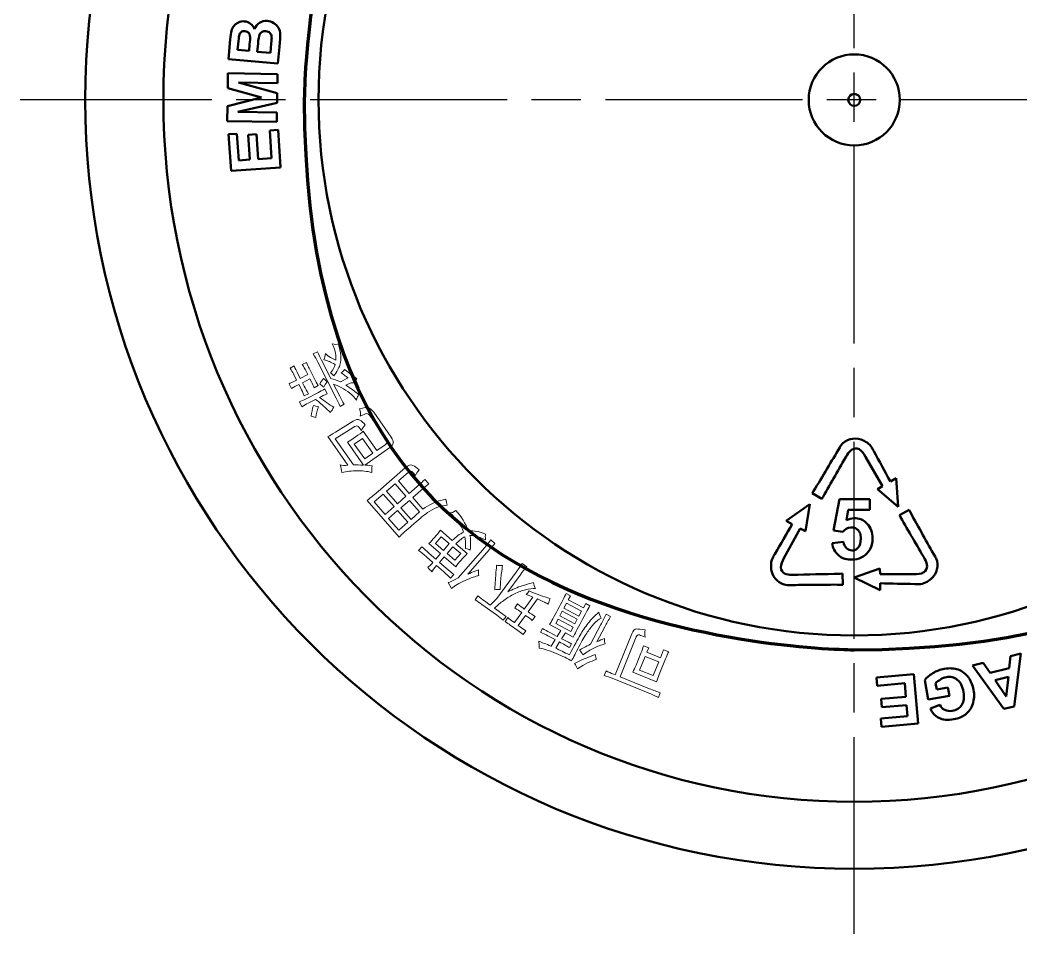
# Model space of a CAD drawing. Extents: x 0 to 616, y 0 to 436.
# Drawn here: x 448.8 to 540.3, y 216.6 to 300.2 of the extents above; entities that cross this region are included whole.
import ezdxf

# ---------------------------------------------------------------- set-up
doc = ezdxf.new("R2010")
doc.units = 0
doc.header["$LTSCALE"] = 1.5
doc.linetypes.add('AM_ISO08W050', pattern=[18, 12, -1.5, 3, -1.5])
doc.layers.add('AM_0', color=7, linetype='CONTINUOUS', lineweight=50)
doc.layers.add('AM_7', color=4, linetype='AM_ISO08W050', lineweight=25)

msp = doc.modelspace()

# ---------------------------------------------------------------- linework, layer by layer
at = {"layer": 'AM_0'}
msp.add_ellipse((525.057, 292.885), major_axis=(70.3, 0), ratio=0.999968, dxfattribs=at)
for major_axis, ratio, start_param, end_param in [((0, 64.175), 0.984172, -1.570796, 4.712389), ((-48.97, 0), 0.999968, 3.141593, 9.424778), ((-4.164, 0), 0.999968, 3.141593, 9.424778), ((-0.547, 0), 0.999968, 3.141593, 9.424778)]:
    msp.add_ellipse((525.057, 292.885), major_axis=major_axis, ratio=ratio, start_param=start_param, end_param=end_param, dxfattribs=at)
at = {"layer": 'AM_0', "color": 7, "lineweight": 70}
msp.add_open_spline([(525.057, 343.156), (552.817, 343.156), (575.33, 320.644), (575.33, 292.885), (575.33, 292.885), (575.33, 265.125), (552.817, 242.614), (525.057, 242.614), (525.057, 242.614), (497.297, 242.614), (474.784, 265.125), (474.784, 292.885), (474.784, 292.885), (474.784, 320.644), (497.297, 343.156), (525.057, 343.156)], degree=3, knots=[0, 0, 0, 0, 0.25, 0.25, 0.25, 0.375, 0.5, 0.5, 0.5, 0.625, 0.75, 0.75, 0.75, 0.875, 1, 1, 1, 1], dxfattribs=at)
at = {"layer": 'AM_0', "color": 7}
for points in [[(468.132, 299.205), (468.177, 299.378), (468.253, 299.529), (468.36, 299.66)], [(468.36, 299.66), (468.467, 299.79), (468.602, 299.894), (468.768, 299.973)], [(468.768, 299.973), (468.933, 300.052), (469.113, 300.083), (469.308, 300.066)], [(469.308, 300.066), (469.52, 300.047), (469.709, 299.973), (469.876, 299.844)], [(469.876, 299.844), (470.043, 299.714), (470.162, 299.548), (470.233, 299.345)], [(470.233, 299.345), (470.337, 299.613), (470.492, 299.814), (470.698, 299.944)], [(470.698, 299.944), (470.905, 300.075), (471.138, 300.129), (471.399, 300.106)], [(471.399, 300.106), (471.604, 300.088), (471.8, 300.024), (471.986, 299.911)], [(471.986, 299.911), (472.172, 299.798), (472.316, 299.654), (472.417, 299.479)], [(472.417, 299.479), (472.519, 299.303), (472.572, 299.093), (472.578, 298.848)], [(467.859, 296.602), (467.859, 296.602), (468.017, 298.408), (468.017, 298.408)], [(468.017, 298.408), (468.048, 298.766), (468.086, 299.032), (468.132, 299.205)], [(468.821, 298.751), (468.802, 298.662), (468.775, 298.402), (468.737, 297.973)], [(469.009, 299.081), (468.915, 299.011), (468.852, 298.901), (468.821, 298.751)], [(469.36, 299.166), (469.22, 299.179), (469.103, 299.151), (469.009, 299.081)], [(469.702, 299.002), (469.62, 299.099), (469.506, 299.154), (469.36, 299.166)], [(469.83, 298.619), (469.826, 298.777), (469.783, 298.904), (469.702, 299.002)], [(469.788, 297.955), (469.819, 298.311), (469.833, 298.532), (469.83, 298.619)], [(470.688, 298.832), (470.634, 298.711), (470.589, 298.443), (470.553, 298.028)], [(470.92, 299.099), (470.819, 299.041), (470.742, 298.952), (470.688, 298.832)], [(471.274, 299.167), (471.138, 299.179), (471.02, 299.156), (470.92, 299.099)], [(471.646, 299.006), (471.558, 299.099), (471.434, 299.153), (471.274, 299.167)], [(471.797, 298.658), (471.785, 298.796), (471.734, 298.912), (471.646, 299.006)], [(471.77, 298.03), (471.799, 298.359), (471.809, 298.568), (471.797, 298.658)], [(472.578, 298.848), (472.581, 298.695), (472.559, 298.327), (472.513, 297.744)], [(468.737, 297.973), (468.737, 297.973), (468.691, 297.449), (468.691, 297.449)], [(468.691, 297.449), (468.691, 297.449), (469.736, 297.358), (469.736, 297.358)], [(469.736, 297.358), (469.736, 297.358), (469.788, 297.955), (469.788, 297.955)], [(470.553, 298.028), (470.553, 298.028), (470.488, 297.292), (470.488, 297.292)], [(471.696, 297.186), (471.696, 297.186), (471.77, 298.03), (471.77, 298.03)], [(472.513, 297.744), (472.513, 297.744), (472.378, 296.206), (472.378, 296.206)], [(472.378, 296.206), (472.378, 296.206), (467.859, 296.602), (467.859, 296.602)], [(470.488, 297.292), (470.488, 297.292), (471.696, 297.186), (471.696, 297.186)], [(467.78, 293.956), (467.78, 293.956), (467.804, 295.33), (467.804, 295.33)], [(467.804, 295.33), (467.804, 295.33), (472.339, 295.25), (472.339, 295.25)], [(472.339, 295.25), (472.339, 295.25), (472.325, 294.4), (472.325, 294.4)], [(470.86, 293.089), (470.86, 293.089), (467.78, 293.956), (467.78, 293.956)], [(472.325, 294.4), (472.325, 294.4), (468.754, 294.463), (468.754, 294.463)], [(468.754, 294.463), (468.754, 294.463), (472.309, 293.499), (472.309, 293.499)], [(467.751, 292.32), (467.751, 292.32), (470.86, 293.089), (470.86, 293.089)], [(472.309, 293.499), (472.309, 293.499), (472.293, 292.618), (472.293, 292.618)], [(467.727, 290.949), (467.727, 290.949), (467.751, 292.32), (467.751, 292.32)], [(472.293, 292.618), (472.293, 292.618), (468.707, 291.782), (468.707, 291.782)], [(468.707, 291.782), (468.707, 291.782), (472.278, 291.72), (472.278, 291.72)], [(472.278, 291.72), (472.278, 291.72), (472.263, 290.87), (472.263, 290.87)], [(472.263, 290.87), (472.263, 290.87), (467.727, 290.949), (467.727, 290.949)], [(471.619, 290.087), (471.619, 290.087), (472.382, 290.14), (472.382, 290.14)], [(471.795, 287.559), (471.795, 287.559), (471.619, 290.087), (471.619, 290.087)], [(472.382, 290.14), (472.382, 290.14), (472.622, 286.699), (472.622, 286.699)], [(467.862, 289.737), (467.862, 289.737), (468.628, 289.791), (468.628, 289.791)], [(468.097, 286.383), (468.097, 286.383), (467.862, 289.737), (467.862, 289.737)], [(468.628, 289.791), (468.628, 289.791), (468.799, 287.35), (468.799, 287.35)], [(469.643, 289.691), (469.643, 289.691), (470.405, 289.745), (470.405, 289.745)], [(469.802, 287.42), (469.802, 287.42), (469.643, 289.691), (469.643, 289.691)], [(470.405, 289.745), (470.405, 289.745), (470.564, 287.473), (470.564, 287.473)], [(468.799, 287.35), (468.799, 287.35), (469.802, 287.42), (469.802, 287.42)], [(470.564, 287.473), (470.564, 287.473), (471.795, 287.559), (471.795, 287.559)], [(472.622, 286.699), (472.622, 286.699), (468.097, 286.383), (468.097, 286.383)], [(523.835, 261.289), (524.304, 261.862), (524.99, 262.05), (525.686, 261.828)], [(525.686, 261.828), (526.035, 261.715), (526.478, 261.428), (526.662, 261.107)], [(522.583, 259.18), (522.966, 259.819), (523.356, 260.46), (523.726, 261.105)], [(523.726, 261.105), (523.755, 261.156), (523.8, 261.245), (523.835, 261.289)], [(525.501, 260.941), (525.034, 261.193), (524.668, 260.811), (524.414, 260.446)], [(526.091, 260.254), (525.927, 260.537), (525.8, 260.781), (525.501, 260.941)], [(526.662, 261.107), (526.727, 260.996), (526.786, 260.881), (526.847, 260.767)], [(524.414, 260.446), (523.677, 259.163), (522.941, 257.88), (522.204, 256.597)], [(527.647, 257.57), (527.647, 257.57), (526.091, 260.254), (526.091, 260.254)], [(526.847, 260.767), (527.351, 259.84), (527.857, 258.913), (528.362, 257.987)], [(521.334, 257.109), (521.762, 257.782), (522.171, 258.495), (522.583, 259.18)], [(528.362, 257.987), (528.362, 257.987), (528.904, 258.289), (528.904, 258.289)], [(528.904, 258.289), (528.904, 258.289), (529.073, 255.673), (529.073, 255.673)], [(527.191, 257.286), (527.191, 257.286), (527.647, 257.57), (527.647, 257.57)], [(529.073, 255.673), (529.073, 255.673), (527.191, 257.286), (527.191, 257.286)], [(521.213, 256.921), (521.213, 256.921), (521.334, 257.109), (521.334, 257.109)], [(522.098, 256.412), (522.098, 256.412), (521.213, 256.921), (521.213, 256.921)], [(522.204, 256.597), (522.204, 256.597), (522.098, 256.412), (522.098, 256.412)], [(523.162, 253.512), (523.162, 253.512), (523.704, 256.381), (523.704, 256.381)], [(523.704, 256.381), (523.704, 256.381), (526.498, 256.381), (526.498, 256.381)], [(526.498, 256.381), (526.498, 256.381), (526.498, 255.393), (526.498, 255.393)], [(518.846, 254.405), (518.846, 254.405), (520.992, 255.911), (520.992, 255.911)], [(520.992, 255.911), (520.992, 255.911), (520.594, 253.465), (520.594, 253.465)], [(524.504, 255.393), (524.504, 255.393), (524.339, 254.456), (524.339, 254.456)], [(526.498, 255.393), (526.498, 255.393), (524.504, 255.393), (524.504, 255.393)], [(529.184, 254.902), (529.184, 254.902), (530.066, 255.415), (530.066, 255.415)], [(530.066, 255.415), (530.066, 255.415), (530.169, 255.217), (530.169, 255.217)], [(519.386, 254.1), (519.386, 254.1), (518.846, 254.405), (518.846, 254.405)], [(529.292, 254.718), (529.292, 254.718), (529.184, 254.902), (529.184, 254.902)], [(531.526, 250.883), (530.781, 252.161), (530.036, 253.44), (529.292, 254.718)], [(530.169, 255.217), (530.539, 254.51), (530.953, 253.8), (531.342, 253.102)], [(517.8, 251.359), (518.329, 252.273), (518.858, 253.186), (519.386, 254.1)], [(520.114, 253.706), (520.114, 253.706), (518.632, 250.981), (518.632, 250.981)], [(520.594, 253.465), (520.594, 253.465), (520.114, 253.706), (520.114, 253.706)], [(524.019, 253.388), (524.019, 253.388), (523.162, 253.512), (523.162, 253.512)], [(531.342, 253.102), (531.705, 252.451), (532.066, 251.794), (532.441, 251.15)], [(523.035, 252.363), (523.035, 252.363), (524.087, 252.47), (524.087, 252.47)], [(523.61, 251.26), (523.289, 251.533), (523.097, 251.9), (523.035, 252.363)], [(524.087, 252.47), (524.117, 252.233), (524.207, 252.044), (524.354, 251.906)], [(517.5, 249.815), (517.414, 250.171), (517.428, 250.699), (517.606, 251.024)], [(517.606, 251.024), (517.668, 251.138), (517.736, 251.248), (517.8, 251.359)], [(518.632, 250.981), (518.476, 250.694), (518.334, 250.458), (518.352, 250.12)], [(531.414, 249.694), (531.864, 249.973), (531.715, 250.481), (531.526, 250.883)], [(532.546, 250.964), (532.809, 250.273), (532.63, 249.584), (532.09, 249.092)], [(532.441, 251.15), (532.47, 251.1), (532.526, 251.016), (532.546, 250.964)], [(518.922, 248.516), (518.19, 248.618), (517.671, 249.106), (517.5, 249.815)], [(518.352, 250.12), (518.381, 249.59), (518.897, 249.476), (519.341, 249.449)], [(525.066, 249.224), (525.066, 249.224), (527.402, 250.052), (527.402, 250.052)], [(527.402, 250.052), (527.402, 250.052), (527.421, 249.515), (527.421, 249.515)], [(519.341, 249.449), (520.82, 249.488), (522.299, 249.527), (523.778, 249.565)], [(523.778, 249.565), (523.778, 249.565), (523.991, 249.571), (523.991, 249.571)], [(523.991, 249.571), (523.991, 249.571), (524.017, 248.551), (524.017, 248.551)], [(527.418, 248.067), (527.418, 248.067), (525.066, 249.224), (525.066, 249.224)], [(527.421, 249.515), (527.421, 249.515), (530.524, 249.525), (530.524, 249.525)], [(530.524, 249.525), (530.85, 249.526), (531.126, 249.515), (531.414, 249.694)], [(532.09, 249.092), (531.818, 248.845), (531.349, 248.605), (530.979, 248.605)], [(519.136, 248.519), (519.078, 248.517), (518.979, 248.508), (518.922, 248.516)], [(521.375, 248.544), (520.63, 248.539), (519.881, 248.538), (519.136, 248.519)], [(523.794, 248.556), (522.996, 248.572), (522.174, 248.55), (521.375, 248.544)], [(524.017, 248.551), (524.017, 248.551), (523.794, 248.556), (523.794, 248.556)], [(527.426, 248.687), (527.426, 248.687), (527.418, 248.067), (527.418, 248.067)], [(530.591, 248.614), (529.536, 248.639), (528.481, 248.663), (527.426, 248.687)], [(530.979, 248.605), (530.849, 248.605), (530.72, 248.611), (530.591, 248.614)], [(539.235, 240.934), (539.235, 240.934), (539.348, 242.025), (539.348, 242.025)], [(539.348, 242.025), (539.348, 242.025), (540.291, 242.26), (540.291, 242.26)], [(540.291, 242.26), (540.291, 242.26), (539.674, 237.431), (539.674, 237.431)], [(532.237, 240.47), (532.572, 240.671), (532.922, 240.805), (533.289, 240.87)], [(533.289, 240.87), (533.756, 240.952), (534.182, 240.926), (534.563, 240.792)], [(534.563, 240.792), (534.945, 240.656), (535.256, 240.423), (535.495, 240.088)], [(535.874, 241.159), (535.874, 241.159), (536.842, 241.4), (536.842, 241.4)], [(538.734, 237.197), (538.734, 237.197), (535.874, 241.159), (535.874, 241.159)], [(536.842, 241.4), (536.842, 241.4), (537.475, 240.496), (537.475, 240.496)], [(537.475, 240.496), (537.475, 240.496), (539.235, 240.934), (539.235, 240.934)], [(527.079, 240.082), (527.079, 240.082), (530.516, 240.382), (530.516, 240.382)], [(527.146, 239.32), (527.146, 239.32), (527.079, 240.082), (527.079, 240.082)], [(530.516, 240.382), (530.516, 240.382), (530.911, 235.863), (530.911, 235.863)], [(531.501, 239.841), (531.658, 240.058), (531.903, 240.267), (532.237, 240.47)], [(531.814, 238.061), (531.814, 238.061), (531.501, 239.841), (531.501, 239.841)], [(532.934, 239.898), (532.758, 239.79), (532.611, 239.671), (532.493, 239.542)], [(533.484, 240.109), (533.294, 240.076), (533.112, 240.005), (532.934, 239.898)], [(534.479, 239.875), (534.198, 240.099), (533.865, 240.176), (533.484, 240.109)], [(535.043, 238.744), (534.95, 239.274), (534.762, 239.651), (534.479, 239.875)], [(535.495, 240.088), (535.734, 239.754), (535.891, 239.373), (535.967, 238.945)], [(539.146, 240.125), (539.146, 240.125), (537.945, 239.826), (537.945, 239.826)], [(537.945, 239.826), (537.945, 239.826), (538.959, 238.343), (538.959, 238.343)], [(538.959, 238.343), (538.959, 238.343), (539.146, 240.125), (539.146, 240.125)], [(529.67, 239.541), (529.67, 239.541), (527.146, 239.32), (527.146, 239.32)], [(529.778, 238.311), (529.778, 238.311), (529.67, 239.541), (529.67, 239.541)], [(532.493, 239.542), (532.493, 239.542), (532.593, 238.975), (532.593, 238.975)], [(532.593, 238.975), (532.593, 238.975), (533.626, 239.157), (533.626, 239.157)], [(533.626, 239.157), (533.626, 239.157), (533.759, 238.404), (533.759, 238.404)], [(535.967, 238.945), (536.049, 238.48), (536.024, 238.049), (535.894, 237.652)], [(527.509, 238.112), (527.509, 238.112), (529.778, 238.311), (529.778, 238.311)], [(527.576, 237.351), (527.576, 237.351), (527.509, 238.112), (527.509, 238.112)], [(533.759, 238.404), (533.759, 238.404), (531.814, 238.061), (531.814, 238.061)], [(534.891, 237.57), (535.08, 237.862), (535.13, 238.252), (535.043, 238.744)], [(529.844, 237.55), (529.844, 237.55), (527.576, 237.351), (527.576, 237.351)], [(529.932, 236.548), (529.932, 236.548), (529.844, 237.55), (529.844, 237.55)], [(532.02, 237.237), (532.02, 237.237), (532.886, 237.563), (532.886, 237.563)], [(532.792, 236.378), (532.439, 236.556), (532.182, 236.842), (532.02, 237.237)], [(532.886, 237.563), (532.988, 237.355), (533.137, 237.202), (533.333, 237.105)], [(533.333, 237.105), (533.529, 237.009), (533.757, 236.984), (534.017, 237.03)], [(534.017, 237.03), (534.411, 237.099), (534.702, 237.279), (534.891, 237.57)], [(535.894, 237.652), (535.762, 237.257), (535.525, 236.929), (535.183, 236.67)], [(539.674, 237.431), (539.674, 237.431), (538.734, 237.197), (538.734, 237.197)], [(527.494, 236.335), (527.494, 236.335), (529.932, 236.548), (529.932, 236.548)], [(527.561, 235.57), (527.561, 235.57), (527.494, 236.335), (527.494, 236.335)], [(534.153, 236.259), (533.598, 236.161), (533.144, 236.201), (532.792, 236.378)], [(535.183, 236.67), (534.923, 236.471), (534.579, 236.334), (534.153, 236.259)], [(530.911, 235.863), (530.911, 235.863), (527.561, 235.57), (527.561, 235.57)]]:
    msp.add_open_spline(points, degree=3, dxfattribs=at)
at = {"layer": 'AM_0', "color": 7, "lineweight": 5}
for points in [[(477.65, 269.712), (477.619, 269.938), (477.514, 270.227), (477.334, 270.58)], [(477.334, 270.58), (477.592, 270.508), (477.788, 270.506), (477.921, 270.573)], [(477.921, 270.573), (478.012, 270.175), (478.075, 269.832), (478.111, 269.545)], [(475.602, 269.67), (475.602, 269.67), (475.978, 269.861), (475.978, 269.861)], [(476.018, 268.909), (475.906, 269.13), (475.767, 269.384), (475.602, 269.67)], [(475.978, 269.861), (476.098, 269.589), (476.222, 269.327), (476.349, 269.078)], [(476.349, 269.078), (476.349, 269.078), (477.203, 267.402), (477.203, 267.402)], [(476.581, 269.113), (476.631, 269.305), (476.681, 269.497), (476.732, 269.689)], [(477.075, 268.962), (476.93, 269.027), (476.766, 269.077), (476.581, 269.113)], [(476.732, 269.689), (476.836, 269.557), (476.983, 269.442), (477.172, 269.344)], [(477.172, 269.344), (477.36, 269.246), (477.522, 269.157), (477.656, 269.076)], [(477.656, 269.076), (477.683, 269.276), (477.682, 269.488), (477.65, 269.712)], [(478.111, 269.545), (478.146, 269.258), (478.119, 268.957), (478.03, 268.642)], [(473.486, 268.37), (473.486, 268.37), (473.862, 268.561), (473.862, 268.561)], [(473.79, 267.83), (473.715, 267.977), (473.614, 268.156), (473.486, 268.37)], [(473.862, 268.561), (473.959, 268.332), (474.045, 268.145), (474.12, 267.998)], [(474.603, 268.688), (474.603, 268.688), (474.977, 268.879), (474.977, 268.879)], [(474.883, 268.192), (474.831, 268.295), (474.737, 268.46), (474.603, 268.688)], [(475.097, 267.773), (475.097, 267.773), (474.883, 268.192), (474.883, 268.192)], [(474.977, 268.879), (475.082, 268.636), (475.162, 268.464), (475.214, 268.361)], [(475.214, 268.361), (475.214, 268.361), (475.742, 267.324), (475.742, 267.324)], [(477.693, 265.623), (477.693, 265.623), (476.018, 268.909), (476.018, 268.909)], [(477.603, 268.689), (477.396, 268.805), (477.219, 268.895), (477.075, 268.962)], [(477.188, 267.922), (477.4, 268.197), (477.538, 268.452), (477.603, 268.689)], [(478.03, 268.642), (477.94, 268.327), (477.76, 268), (477.489, 267.658)], [(478.151, 267.939), (478.276, 268.022), (478.382, 268.123), (478.47, 268.242)], [(478.47, 268.242), (478.744, 268.029), (478.952, 267.867), (479.093, 267.753)], [(473.387, 266.93), (473.498, 266.967), (473.729, 267.076), (474.082, 267.256)], [(474.082, 267.256), (474.082, 267.256), (473.79, 267.83), (473.79, 267.83)], [(474.12, 267.998), (474.12, 267.998), (474.413, 267.424), (474.413, 267.424)], [(474.413, 267.424), (474.413, 267.424), (475.097, 267.773), (475.097, 267.773)], [(475.299, 267.375), (475.299, 267.375), (474.615, 267.027), (474.615, 267.027)], [(475.434, 267.111), (475.434, 267.111), (475.299, 267.375), (475.299, 267.375)], [(475.742, 267.324), (475.825, 267.162), (475.929, 266.974), (476.056, 266.762)], [(476.199, 266.918), (476.301, 267.081), (476.411, 267.248), (476.528, 267.418)], [(476.528, 267.418), (476.653, 267.316), (476.773, 267.21), (476.885, 267.1)], [(477.489, 267.658), (477.385, 267.753), (477.284, 267.842), (477.188, 267.922)], [(477.203, 267.402), (477.491, 267.345), (477.783, 267.244), (478.08, 267.099)], [(478.08, 267.099), (478.08, 267.099), (478.786, 267.458), (478.786, 267.458)], [(478.786, 267.458), (478.6, 267.604), (478.388, 267.764), (478.151, 267.939)], [(479.093, 267.753), (479.235, 267.641), (479.397, 267.529), (479.583, 267.42)], [(479.583, 267.42), (479.495, 267.264), (479.423, 267.115), (479.365, 266.976)], [(473.612, 266.488), (473.612, 266.488), (473.387, 266.93), (473.387, 266.93)], [(474.285, 266.859), (474.034, 266.731), (473.81, 266.608), (473.612, 266.488)], [(474.453, 266.528), (474.453, 266.528), (474.285, 266.859), (474.285, 266.859)], [(474.779, 265.833), (474.659, 266.106), (474.55, 266.337), (474.453, 266.528)], [(474.615, 267.027), (474.615, 267.027), (474.783, 266.697), (474.783, 266.697)], [(474.783, 266.697), (474.881, 266.505), (475.004, 266.282), (475.155, 266.024)], [(475.682, 266.571), (475.606, 266.754), (475.524, 266.935), (475.434, 267.111)], [(476.056, 266.762), (476.056, 266.762), (475.682, 266.571), (475.682, 266.571)], [(476.028, 266.109), (476.219, 266.206), (476.429, 266.321), (476.657, 266.456)], [(476.566, 266.633), (476.455, 266.705), (476.333, 266.801), (476.199, 266.918)], [(476.885, 267.1), (476.752, 266.922), (476.647, 266.766), (476.566, 266.633)], [(476.657, 266.456), (476.657, 266.456), (476.881, 266.015), (476.881, 266.015)], [(478.161, 266.584), (477.894, 266.725), (477.661, 266.829), (477.461, 266.895)], [(477.461, 266.895), (477.461, 266.895), (478.023, 265.792), (478.023, 265.792)], [(478.94, 266.064), (478.688, 266.269), (478.428, 266.442), (478.161, 266.584)], [(478.967, 266.994), (478.967, 266.994), (478.591, 266.803), (478.591, 266.803)], [(478.591, 266.803), (479.007, 266.534), (479.393, 266.249), (479.75, 265.948)], [(479.365, 266.976), (479.247, 267.026), (479.113, 267.032), (478.967, 266.994)], [(474.341, 265.276), (474.51, 265.344), (474.712, 265.438), (474.947, 265.558)], [(475.155, 266.024), (475.155, 266.024), (474.779, 265.833), (474.779, 265.833)], [(474.947, 265.558), (474.947, 265.558), (476.028, 266.109), (476.028, 266.109)], [(475.811, 265.498), (475.811, 265.498), (475.15, 265.161), (475.15, 265.161)], [(476.452, 264.977), (476.203, 265.193), (475.99, 265.366), (475.811, 265.498)], [(476.881, 266.015), (476.624, 265.902), (476.392, 265.794), (476.186, 265.689)], [(476.186, 265.689), (476.372, 265.543), (476.584, 265.382), (476.821, 265.207)], [(478.052, 264.862), (477.933, 265.134), (477.813, 265.388), (477.693, 265.623)], [(478.023, 265.792), (478.143, 265.556), (478.278, 265.31), (478.428, 265.053)], [(479.565, 265.438), (479.401, 265.651), (479.193, 265.859), (478.94, 266.064)], [(479.75, 265.948), (479.67, 265.815), (479.608, 265.645), (479.565, 265.438)], [(474.566, 264.835), (474.566, 264.835), (474.341, 265.276), (474.341, 265.276)], [(475.15, 265.161), (474.944, 265.056), (474.749, 264.947), (474.566, 264.835)], [(475.425, 263.968), (475.452, 264.278), (475.515, 264.606), (475.617, 264.954)], [(475.617, 264.954), (475.772, 264.903), (475.923, 264.86), (476.071, 264.824)], [(476.071, 264.824), (475.955, 264.506), (475.873, 264.177), (475.824, 263.838)], [(477.171, 264.302), (476.94, 264.536), (476.701, 264.761), (476.452, 264.977)], [(476.821, 265.207), (477.059, 265.031), (477.278, 264.893), (477.478, 264.791)], [(477.478, 264.791), (477.368, 264.606), (477.266, 264.442), (477.171, 264.302)], [(478.428, 265.053), (478.428, 265.053), (478.052, 264.862), (478.052, 264.862)], [(479.816, 264.638), (480.239, 264.753), (480.526, 264.782), (480.676, 264.726)], [(479.893, 263.966), (479.943, 264.183), (479.918, 264.406), (479.816, 264.638)], [(480.676, 264.726), (480.827, 264.67), (480.977, 264.534), (481.129, 264.318)], [(475.824, 263.838), (475.698, 263.866), (475.565, 263.909), (475.425, 263.968)], [(479.244, 263.512), (479.497, 263.669), (479.701, 263.702), (479.857, 263.608)], [(479.857, 263.608), (480.012, 263.516), (480.18, 263.371), (480.358, 263.174)], [(480.485, 264.2), (480.376, 264.183), (480.179, 264.106), (479.893, 263.966)], [(480.849, 263.94), (480.716, 264.13), (480.595, 264.217), (480.485, 264.2)], [(482.254, 261.933), (482.254, 261.933), (480.849, 263.94), (480.849, 263.94)], [(481.129, 264.318), (481.129, 264.318), (482.719, 262.047), (482.719, 262.047)], [(479.25, 262.942), (479.25, 262.942), (477.592, 261.902), (477.592, 261.902)], [(477.647, 262.515), (477.647, 262.515), (479.244, 263.512), (479.244, 263.512)], [(479.645, 263.068), (479.581, 263.103), (479.449, 263.061), (479.25, 262.942)], [(480.019, 262.665), (479.835, 262.898), (479.711, 263.033), (479.645, 263.068)], [(480.358, 263.174), (480.211, 263.01), (480.097, 262.841), (480.019, 262.665)], [(476.935, 262.106), (477.116, 262.193), (477.353, 262.33), (477.647, 262.515)], [(478.766, 259.491), (478.766, 259.491), (476.935, 262.106), (476.935, 262.106)], [(477.592, 261.902), (477.592, 261.902), (479.267, 259.509), (479.267, 259.509)], [(478.726, 261.577), (478.911, 261.687), (479.158, 261.851), (479.47, 262.069)], [(480.105, 261.939), (480.105, 261.939), (479.354, 261.413), (479.354, 261.413)], [(479.47, 262.069), (479.781, 262.286), (480.013, 262.459), (480.165, 262.585)], [(481.056, 260.58), (481.056, 260.58), (480.105, 261.939), (480.105, 261.939)], [(480.165, 262.585), (480.165, 262.585), (481.401, 260.821), (481.401, 260.821)], [(482.172, 261.361), (482.388, 261.512), (482.415, 261.703), (482.254, 261.933)], [(482.719, 262.047), (482.993, 261.655), (482.954, 261.335), (482.603, 261.089)], [(480.188, 259.489), (480.188, 259.489), (478.726, 261.577), (478.726, 261.577)], [(479.354, 261.413), (479.354, 261.413), (480.305, 260.054), (480.305, 260.054)], [(482.603, 261.089), (482.603, 261.089), (480.312, 259.485), (480.312, 259.485)], [(481.401, 260.821), (481.401, 260.821), (482.172, 261.361), (482.172, 261.361)], [(480.305, 260.054), (480.305, 260.054), (481.056, 260.58), (481.056, 260.58)], [(478.22, 258.805), (478.19, 259.048), (478.137, 259.282), (478.058, 259.509)], [(478.058, 259.509), (478.215, 259.457), (478.452, 259.451), (478.766, 259.491)], [(479.592, 258.981), (479.123, 258.975), (478.665, 258.916), (478.22, 258.805)], [(479.267, 259.509), (479.564, 259.516), (479.872, 259.51), (480.188, 259.489)], [(480.958, 258.82), (480.516, 258.933), (480.061, 258.987), (479.592, 258.981)], [(480.312, 259.485), (480.454, 259.484), (480.676, 259.468), (480.979, 259.439)], [(480.979, 259.439), (480.956, 259.241), (480.949, 259.035), (480.958, 258.82)], [(481.527, 257.086), (481.527, 257.086), (484.03, 259.262), (484.03, 259.262)], [(484.03, 259.262), (484.281, 259.502), (484.505, 259.571), (484.702, 259.47)], [(484.702, 259.47), (484.9, 259.367), (485.092, 259.235), (485.28, 259.069)], [(485.28, 259.069), (485.126, 258.869), (485.019, 258.69), (484.961, 258.531)], [(484.317, 258.856), (484.317, 258.856), (483.383, 258.044), (483.383, 258.044)], [(483.383, 258.044), (483.383, 258.044), (484.374, 256.904), (484.374, 256.904)], [(484.559, 258.935), (484.496, 258.946), (484.415, 258.919), (484.317, 258.856)], [(484.961, 258.531), (484.757, 258.79), (484.623, 258.925), (484.559, 258.935)], [(485.102, 257.538), (485.389, 257.786), (485.626, 258.004), (485.815, 258.189)], [(485.815, 258.189), (485.815, 258.189), (486.172, 257.779), (486.172, 257.779)], [(483.084, 257.784), (483.084, 257.784), (482.299, 257.102), (482.299, 257.102)], [(484.075, 256.645), (484.075, 256.645), (483.084, 257.784), (483.084, 257.784)], [(484.374, 256.904), (484.374, 256.904), (485.102, 257.538), (485.102, 257.538)], [(485.446, 257.18), (485.446, 257.18), (484.699, 256.531), (484.699, 256.531)], [(486.172, 257.779), (485.962, 257.618), (485.72, 257.418), (485.446, 257.18)], [(480.538, 256.26), (480.923, 256.572), (481.252, 256.847), (481.527, 257.086)], [(483.446, 252.915), (483.446, 252.915), (480.538, 256.26), (480.538, 256.26)], [(482, 256.842), (482, 256.842), (481.178, 256.128), (481.178, 256.128)], [(482.991, 255.702), (482.991, 255.702), (482, 256.842), (482, 256.842)], [(482.299, 257.102), (482.299, 257.102), (483.29, 255.962), (483.29, 255.962)], [(483.29, 255.962), (483.29, 255.962), (484.075, 256.645), (484.075, 256.645)], [(484.4, 256.271), (484.4, 256.271), (483.615, 255.588), (483.615, 255.588)], [(485.326, 255.206), (485.326, 255.206), (484.4, 256.271), (484.4, 256.271)], [(484.699, 256.531), (484.699, 256.531), (485.625, 255.466), (485.625, 255.466)], [(486.439, 255.961), (486.688, 256.078), (486.907, 256.165), (487.098, 256.222)], [(487.098, 256.222), (487.29, 256.279), (487.498, 256.329), (487.723, 256.372)], [(487.723, 256.372), (487.744, 256.172), (487.784, 255.987), (487.843, 255.82)], [(481.178, 256.128), (481.178, 256.128), (482.169, 254.988), (482.169, 254.988)], [(482.169, 254.988), (482.169, 254.988), (482.991, 255.702), (482.991, 255.702)], [(483.316, 255.328), (483.316, 255.328), (482.494, 254.614), (482.494, 254.614)], [(484.242, 254.263), (484.242, 254.263), (483.316, 255.328), (483.316, 255.328)], [(483.615, 255.588), (483.615, 255.588), (484.54, 254.523), (484.54, 254.523)], [(485.625, 255.466), (485.92, 255.679), (486.192, 255.844), (486.439, 255.961)], [(486.908, 255.63), (486.613, 255.504), (486.33, 255.347), (486.059, 255.155)], [(487.843, 255.82), (487.515, 255.819), (487.203, 255.756), (486.908, 255.63)], [(488.085, 255.125), (488.249, 255.114), (488.432, 255.185), (488.631, 255.339)], [(488.631, 255.339), (489.138, 254.79), (489.526, 254.168), (489.797, 253.473)], [(482.494, 254.614), (482.494, 254.614), (483.42, 253.549), (483.42, 253.549)], [(484.54, 254.523), (484.54, 254.523), (485.326, 255.206), (485.326, 255.206)], [(489.348, 253.371), (489.066, 254.054), (488.645, 254.638), (488.085, 255.125)], [(483.42, 253.549), (483.42, 253.549), (484.242, 254.263), (484.242, 254.263)], [(486.713, 252.906), (486.898, 253.118), (487.07, 253.329), (487.23, 253.539)], [(487.23, 253.539), (487.23, 253.539), (488.314, 252.597), (488.314, 252.597)], [(489.797, 253.473), (490.31, 253.509), (490.826, 253.41), (491.344, 253.178)], [(486.174, 252.324), (486.35, 252.501), (486.53, 252.694), (486.713, 252.906)], [(487.307, 252.948), (487.307, 252.948), (486.771, 252.331), (486.771, 252.331)], [(488.036, 252.314), (488.036, 252.314), (487.307, 252.948), (487.307, 252.948)], [(488.314, 252.597), (488.653, 252.936), (488.998, 253.194), (489.348, 253.371)], [(489.466, 252.941), (489.239, 252.831), (488.968, 252.619), (488.65, 252.305)], [(489.507, 251.856), (489.54, 252.373), (489.527, 252.734), (489.466, 252.941)], [(491.346, 252.652), (490.92, 252.891), (490.448, 253.027), (489.931, 253.061)], [(489.931, 253.061), (489.996, 252.808), (490.003, 252.364), (489.953, 251.729)], [(491.093, 251.756), (491.331, 252.031), (491.579, 252.329), (491.837, 252.65)], [(491.344, 253.178), (491.328, 253.083), (491.328, 252.908), (491.346, 252.652)], [(491.837, 252.65), (491.837, 252.65), (492.211, 252.325), (492.211, 252.325)], [(485.236, 251.697), (485.236, 251.697), (485.529, 252.034), (485.529, 252.034)], [(485.944, 251.116), (485.67, 251.354), (485.434, 251.548), (485.236, 251.697)], [(485.529, 252.034), (485.717, 251.848), (485.942, 251.642), (486.204, 251.415)], [(487.239, 251.399), (487.239, 251.399), (486.174, 252.324), (486.174, 252.324)], [(486.771, 252.331), (486.771, 252.331), (487.499, 251.697), (487.499, 251.697)], [(487.499, 251.697), (487.499, 251.697), (488.036, 252.314), (488.036, 252.314)], [(488.372, 252.022), (488.372, 252.022), (487.836, 251.405), (487.836, 251.405)], [(489.082, 251.405), (489.082, 251.405), (488.372, 252.022), (488.372, 252.022)], [(488.65, 252.305), (488.65, 252.305), (489.678, 251.412), (489.678, 251.412)], [(488.852, 249.179), (488.852, 249.179), (491.093, 251.756), (491.093, 251.756)], [(489.953, 251.729), (489.832, 251.791), (489.684, 251.833), (489.507, 251.856)], [(492.211, 252.325), (491.938, 252.037), (491.689, 251.763), (491.462, 251.502)], [(486.542, 250.596), (486.542, 250.596), (485.944, 251.116), (485.944, 251.116)], [(486.204, 251.415), (486.204, 251.415), (486.802, 250.895), (486.802, 250.895)], [(486.802, 250.895), (486.802, 250.895), (487.239, 251.399), (487.239, 251.399)], [(487.576, 251.106), (487.576, 251.106), (487.138, 250.603), (487.138, 250.603)], [(488.622, 250.197), (488.622, 250.197), (487.576, 251.106), (487.576, 251.106)], [(487.836, 251.405), (487.836, 251.405), (488.546, 250.788), (488.546, 250.788)], [(488.546, 250.788), (488.546, 250.788), (489.082, 251.405), (489.082, 251.405)], [(489.115, 250.802), (488.925, 250.584), (488.762, 250.382), (488.622, 250.197)], [(489.678, 251.412), (489.492, 251.223), (489.305, 251.02), (489.115, 250.802)], [(491.462, 251.502), (491.462, 251.502), (489.739, 249.521), (489.739, 249.521)], [(486.063, 250.158), (486.198, 250.238), (486.357, 250.384), (486.542, 250.596)], [(486.444, 249.729), (486.304, 249.894), (486.177, 250.038), (486.063, 250.158)], [(486.878, 250.304), (486.661, 250.054), (486.517, 249.863), (486.444, 249.729)], [(487.513, 249.751), (487.513, 249.751), (486.878, 250.304), (486.878, 250.304)], [(487.138, 250.603), (487.138, 250.603), (487.754, 250.067), (487.754, 250.067)], [(487.754, 250.067), (488.016, 249.84), (488.245, 249.65), (488.443, 249.5)], [(489.739, 249.521), (490.229, 249.731), (490.552, 249.864), (490.712, 249.922)], [(490.712, 249.922), (490.677, 249.755), (490.689, 249.581), (490.748, 249.398)], [(492.254, 248.98), (492.273, 249.232), (492.308, 249.686), (492.358, 250.344)], [(492.358, 250.344), (492.516, 250.31), (492.701, 250.297), (492.912, 250.307)], [(492.912, 250.307), (492.834, 249.835), (492.781, 249.424), (492.753, 249.077)], [(494.159, 249.707), (494.373, 250.001), (494.55, 250.26), (494.693, 250.483)], [(495.113, 250.177), (494.941, 249.997), (494.743, 249.753), (494.52, 249.445)], [(494.693, 250.483), (494.693, 250.483), (495.113, 250.177), (495.113, 250.177)], [(488.15, 249.164), (487.987, 249.328), (487.775, 249.524), (487.513, 249.751)], [(487.951, 248.747), (488.079, 248.767), (488.378, 248.911), (488.852, 249.179)], [(488.443, 249.5), (488.443, 249.5), (488.15, 249.164), (488.15, 249.164)], [(489.482, 248.941), (488.937, 248.704), (488.522, 248.459), (488.235, 248.205)], [(490.748, 249.398), (490.449, 249.331), (490.027, 249.178), (489.482, 248.941)], [(492.198, 248.103), (492.217, 248.437), (492.235, 248.729), (492.254, 248.98)], [(492.398, 247.284), (492.398, 247.284), (494.159, 249.707), (494.159, 249.707)], [(492.753, 249.077), (492.725, 248.731), (492.706, 248.408), (492.693, 248.11)], [(494.52, 249.445), (494.52, 249.445), (493.4, 247.904), (493.4, 247.904)], [(488.235, 248.205), (488.235, 248.205), (487.951, 248.747), (487.951, 248.747)], [(492.693, 248.11), (492.538, 248.121), (492.373, 248.118), (492.198, 248.103)], [(493.4, 247.904), (493.835, 248.138), (494.266, 248.324), (494.693, 248.463)], [(495.009, 248.097), (494.685, 248.016), (494.349, 247.892), (494.004, 247.724)], [(494.693, 248.463), (495.121, 248.601), (495.466, 248.698), (495.729, 248.751)], [(495.92, 248.214), (495.636, 248.216), (495.332, 248.177), (495.009, 248.097)], [(495.052, 247.651), (495.177, 247.766), (495.276, 247.876), (495.354, 247.983)], [(495.354, 247.983), (495.683, 247.846), (496.005, 247.719), (496.318, 247.604)], [(495.729, 248.751), (495.771, 248.557), (495.835, 248.377), (495.92, 248.214)], [(490.395, 247.179), (490.395, 247.179), (490.657, 247.54), (490.657, 247.54)], [(491.011, 246.763), (490.824, 246.899), (490.619, 247.038), (490.395, 247.179)], [(490.657, 247.54), (490.861, 247.371), (491.057, 247.22), (491.244, 247.084)], [(491.244, 247.084), (491.244, 247.084), (491.785, 246.691), (491.785, 246.691)], [(491.785, 246.691), (491.966, 246.885), (492.171, 247.082), (492.398, 247.284)], [(493.018, 247.125), (492.706, 246.893), (492.428, 246.651), (492.185, 246.4)], [(494.004, 247.724), (493.659, 247.558), (493.33, 247.358), (493.018, 247.125)], [(494.89, 246.332), (494.89, 246.332), (495.675, 247.413), (495.675, 247.413)], [(495.675, 247.413), (495.522, 247.484), (495.314, 247.563), (495.052, 247.651)], [(496.109, 247.252), (496.109, 247.252), (495.25, 246.07), (495.25, 246.07)], [(497.085, 246.786), (496.942, 246.869), (496.616, 247.025), (496.109, 247.252)], [(496.318, 247.604), (496.632, 247.488), (496.943, 247.39), (497.251, 247.308)], [(497.251, 247.308), (497.194, 247.146), (497.139, 246.972), (497.085, 246.786)], [(497.962, 246.278), (498.315, 246.941), (498.565, 247.43), (498.714, 247.743)], [(498.714, 247.743), (498.714, 247.743), (499.107, 247.534), (499.107, 247.534)], [(499.107, 247.534), (499.107, 247.534), (498.921, 247.184), (498.921, 247.184)], [(498.921, 247.184), (498.921, 247.184), (500.298, 246.453), (500.298, 246.453)], [(492.353, 245.789), (492.353, 245.789), (491.011, 246.763), (491.011, 246.763)], [(492.185, 246.4), (492.185, 246.4), (492.585, 246.109), (492.585, 246.109)], [(494.021, 246.442), (494.021, 246.442), (494.283, 246.803), (494.283, 246.803)], [(494.657, 246.011), (494.47, 246.147), (494.258, 246.291), (494.021, 246.442)], [(494.283, 246.803), (494.513, 246.615), (494.716, 246.458), (494.89, 246.332)], [(497.214, 244.923), (497.36, 245.164), (497.61, 245.615), (497.962, 246.278)], [(498.759, 246.878), (498.759, 246.878), (498.514, 246.419), (498.514, 246.419)], [(498.514, 246.419), (498.514, 246.419), (499.891, 245.687), (499.891, 245.687)], [(500.135, 246.147), (500.135, 246.147), (498.759, 246.878), (498.759, 246.878)], [(499.891, 245.687), (499.891, 245.687), (500.135, 246.147), (500.135, 246.147)], [(500.901, 246.637), (500.707, 246.309), (500.437, 245.817), (500.089, 245.162)], [(500.298, 246.453), (500.298, 246.453), (500.507, 246.846), (500.507, 246.846)], [(500.507, 246.846), (500.507, 246.846), (500.901, 246.637), (500.901, 246.637)], [(492.979, 245.302), (492.761, 245.481), (492.552, 245.643), (492.353, 245.789)], [(492.585, 246.109), (492.785, 245.964), (493.003, 245.815), (493.241, 245.663)], [(493.241, 245.663), (493.241, 245.663), (492.979, 245.302), (492.979, 245.302)], [(493.139, 245.186), (493.139, 245.186), (493.401, 245.546), (493.401, 245.546)], [(493.401, 245.546), (493.565, 245.407), (493.713, 245.29), (493.847, 245.192)], [(493.987, 245.09), (493.987, 245.09), (494.657, 246.011), (494.657, 246.011)], [(495.017, 245.749), (495.017, 245.749), (494.348, 244.828), (494.348, 244.828)], [(495.623, 245.278), (495.433, 245.437), (495.231, 245.594), (495.017, 245.749)], [(495.25, 246.07), (495.464, 245.915), (495.68, 245.777), (495.9, 245.659)], [(495.9, 245.659), (495.9, 245.659), (495.623, 245.278), (495.623, 245.278)], [(497.98, 245.413), (497.98, 245.413), (497.771, 245.02), (497.771, 245.02)], [(499.356, 244.682), (499.356, 244.682), (497.98, 245.413), (497.98, 245.413)], [(498.364, 246.135), (498.364, 246.135), (498.131, 245.698), (498.131, 245.698)], [(498.131, 245.698), (498.131, 245.698), (499.507, 244.966), (499.507, 244.966)], [(499.74, 245.403), (499.74, 245.403), (498.364, 246.135), (498.364, 246.135)], [(499.507, 244.966), (499.507, 244.966), (499.74, 245.403), (499.74, 245.403)], [(500.738, 245.04), (501.014, 245.398), (501.34, 245.739), (501.716, 246.062)], [(501.924, 245.503), (501.692, 245.383), (501.462, 245.197), (501.234, 244.945)], [(501.716, 246.062), (501.741, 245.862), (501.81, 245.676), (501.924, 245.503)], [(501.887, 244.906), (502.05, 245.212), (502.209, 245.53), (502.365, 245.858)], [(502.781, 245.637), (502.595, 245.324), (502.421, 245.015), (502.258, 244.709)], [(502.365, 245.858), (502.365, 245.858), (502.781, 245.637), (502.781, 245.637)], [(493.615, 244.872), (493.48, 244.969), (493.323, 245.073), (493.139, 245.186)], [(494.295, 244.377), (494.295, 244.377), (493.615, 244.872), (493.615, 244.872)], [(493.847, 245.192), (493.847, 245.192), (493.987, 245.09), (493.987, 245.09)], [(494.781, 243.993), (494.617, 244.133), (494.455, 244.261), (494.295, 244.377)], [(494.348, 244.828), (494.348, 244.828), (494.508, 244.712), (494.508, 244.712)], [(494.508, 244.712), (494.681, 244.586), (494.859, 244.466), (495.043, 244.354)], [(495.043, 244.354), (495.043, 244.354), (494.781, 243.993), (494.781, 243.993)], [(496.388, 244.213), (496.388, 244.213), (496.574, 244.563), (496.574, 244.563)], [(496.574, 244.563), (496.77, 244.441), (496.985, 244.317), (497.218, 244.193)], [(498.241, 244.377), (498.241, 244.377), (497.214, 244.923), (497.214, 244.923)], [(497.771, 245.02), (497.771, 245.02), (499.147, 244.288), (499.147, 244.288)], [(497.895, 243.833), (497.895, 243.833), (498.241, 244.377), (498.241, 244.377)], [(499.147, 244.288), (499.147, 244.288), (499.356, 244.682), (499.356, 244.682)], [(500.089, 245.162), (499.74, 244.506), (499.503, 244.044), (499.378, 243.773)], [(500.002, 243.946), (500.218, 244.317), (500.464, 244.681), (500.738, 245.04)], [(501.234, 244.945), (501.006, 244.692), (500.798, 244.424), (500.611, 244.141)], [(500.946, 243.136), (500.946, 243.136), (501.887, 244.906), (501.887, 244.906)], [(502.258, 244.709), (502.258, 244.709), (501.526, 243.332), (501.526, 243.332)], [(504.722, 244.054), (504.846, 244.36), (504.987, 244.512), (505.147, 244.51)], [(505.147, 244.51), (505.305, 244.508), (505.57, 244.477), (505.937, 244.418)], [(505.937, 244.418), (505.908, 244.215), (505.911, 244.001), (505.944, 243.774)], [(496.264, 242.766), (496.269, 243.024), (496.253, 243.238), (496.213, 243.409)], [(496.213, 243.409), (496.497, 243.277), (496.873, 243.124), (497.342, 242.95)], [(497.056, 243.887), (496.823, 244.011), (496.599, 244.12), (496.388, 244.213)], [(497.711, 243.538), (497.711, 243.538), (497.056, 243.887), (497.056, 243.887)], [(497.218, 244.193), (497.218, 244.193), (497.895, 243.833), (497.895, 243.833)], [(497.342, 242.95), (497.342, 242.95), (497.711, 243.538), (497.711, 243.538)], [(498.657, 244.156), (498.657, 244.156), (498.311, 243.612), (498.311, 243.612)], [(498.311, 243.612), (498.675, 243.418), (498.978, 243.267), (499.219, 243.157)], [(499.378, 243.773), (499.378, 243.773), (498.657, 244.156), (498.657, 244.156)], [(499.016, 242.143), (499.458, 242.973), (499.787, 243.575), (500.002, 243.946)], [(500.611, 244.141), (500.423, 243.857), (500.181, 243.439), (499.887, 242.886)], [(501.526, 243.332), (501.803, 243.466), (502.034, 243.567), (502.22, 243.636)], [(502.22, 243.636), (502.223, 243.429), (502.248, 243.266), (502.297, 243.147)], [(503.211, 240.312), (503.211, 240.312), (504.722, 244.054), (504.722, 244.054)], [(505.121, 243.786), (505.121, 243.786), (503.646, 240.136), (503.646, 240.136)], [(505.418, 243.96), (505.282, 243.997), (505.183, 243.939), (505.121, 243.786)], [(505.944, 243.774), (505.73, 243.86), (505.554, 243.922), (505.418, 243.96)], [(497.812, 242.279), (497.243, 242.525), (496.727, 242.688), (496.264, 242.766)], [(498.105, 243.329), (498.105, 243.329), (497.769, 242.751), (497.769, 242.751)], [(497.769, 242.751), (498.126, 242.58), (498.542, 242.376), (499.016, 242.143)], [(499.033, 242.807), (498.808, 242.946), (498.498, 243.12), (498.105, 243.329)], [(499.219, 243.157), (499.219, 243.157), (499.033, 242.807), (499.033, 242.807)], [(499.887, 242.886), (499.593, 242.332), (499.372, 241.898), (499.224, 241.584)], [(499.936, 242.608), (500.175, 242.705), (500.511, 242.881), (500.946, 243.136)], [(500.256, 242.156), (500.164, 242.299), (500.057, 242.45), (499.936, 242.608)], [(501.252, 242.763), (500.941, 242.601), (500.61, 242.399), (500.256, 242.156)], [(502.297, 243.147), (501.91, 243.053), (501.562, 242.925), (501.252, 242.763)], [(505.562, 242.3), (505.667, 242.56), (505.742, 242.788), (505.785, 242.984)], [(505.785, 242.984), (505.785, 242.984), (506.267, 242.789), (506.267, 242.789)], [(506.267, 242.789), (506.267, 242.789), (506.1, 242.375), (506.1, 242.375)], [(507.339, 241.875), (507.339, 241.875), (507.636, 242.609), (507.636, 242.609)], [(507.636, 242.609), (507.636, 242.609), (508.095, 242.424), (508.095, 242.424)], [(499.224, 241.584), (498.852, 241.8), (498.382, 242.032), (497.812, 242.279)], [(499.495, 241.357), (500.145, 241.702), (500.776, 241.973), (501.387, 242.172)], [(501.474, 241.705), (500.976, 241.578), (500.409, 241.3), (499.77, 240.873)], [(501.387, 242.172), (501.42, 242.025), (501.449, 241.868), (501.474, 241.705)], [(505.117, 241.199), (505.117, 241.199), (505.562, 242.3), (505.562, 242.3)], [(505.952, 242.008), (505.952, 242.008), (505.442, 240.746), (505.442, 240.746)], [(507.191, 241.508), (507.191, 241.508), (505.952, 242.008), (505.952, 242.008)], [(506.1, 242.375), (506.1, 242.375), (507.339, 241.875), (507.339, 241.875)], [(507.813, 241.791), (507.813, 241.791), (507.229, 240.345), (507.229, 240.345)], [(508.095, 242.424), (508.005, 242.247), (507.912, 242.035), (507.813, 241.791)], [(499.77, 240.873), (499.686, 241.03), (499.594, 241.192), (499.495, 241.357)], [(502.195, 240.243), (502.195, 240.243), (502.371, 240.679), (502.371, 240.679)], [(502.371, 240.679), (502.594, 240.571), (502.82, 240.47), (503.05, 240.377)], [(504.811, 240.574), (504.917, 240.745), (505.018, 240.954), (505.117, 241.199)], [(505.442, 240.746), (505.442, 240.746), (506.681, 240.245), (506.681, 240.245)], [(506.681, 240.245), (506.681, 240.245), (507.191, 241.508), (507.191, 241.508)], [(502.924, 240.001), (502.711, 240.087), (502.467, 240.169), (502.195, 240.243)], [(506.207, 238.675), (506.207, 238.675), (502.924, 240.001), (502.924, 240.001)], [(503.05, 240.377), (503.05, 240.377), (503.211, 240.312), (503.211, 240.312)], [(503.646, 240.136), (503.646, 240.136), (506.332, 239.052), (506.332, 239.052)], [(506.992, 239.693), (506.992, 239.693), (504.811, 240.574), (504.811, 240.574)], [(507.229, 240.345), (507.13, 240.1), (507.05, 239.883), (506.992, 239.693)], [(506.332, 239.052), (506.699, 238.903), (507.031, 238.778), (507.328, 238.676)], [(507.152, 238.24), (506.874, 238.388), (506.558, 238.533), (506.207, 238.675)], [(507.328, 238.676), (507.328, 238.676), (507.152, 238.24), (507.152, 238.24)]]:
    msp.add_open_spline(points, degree=3, dxfattribs=at)
msp.add_open_spline([(486.059, 255.155), (485.789, 254.963), (485.369, 254.621), (484.803, 254.128), (484.803, 254.128), (484.236, 253.636), (483.784, 253.232), (483.446, 252.915)], degree=3, knots=[0.125, 0.125, 0.125, 0.125, 0.16666667, 0.16666667, 0.16666667, 0.1875, 0.20833333, 0.20833333, 0.20833333, 0.20833333], dxfattribs=at)
at = {"layer": 'AM_0', "color": 7}
for points, knots in [([(524.339, 254.456), (524.575, 254.574), (524.815, 254.633), (525.061, 254.633), (525.061, 254.633), (525.53, 254.633), (525.928, 254.462), (526.253, 254.122)], [0.66666667, 0.66666667, 0.66666667, 0.66666667, 0.71428571, 0.71428571, 0.71428571, 0.73809524, 0.76190476, 0.76190476, 0.76190476, 0.76190476]), ([(525.427, 253.537), (525.276, 253.706), (525.078, 253.791), (524.836, 253.791), (524.836, 253.791), (524.533, 253.791), (524.261, 253.656), (524.019, 253.388)], [0.28571429, 0.28571429, 0.28571429, 0.28571429, 0.33333333, 0.33333333, 0.33333333, 0.35714286, 0.38095238, 0.38095238, 0.38095238, 0.38095238]), ([(525.426, 251.965), (525.579, 252.144), (525.656, 252.415), (525.656, 252.776), (525.656, 252.776), (525.656, 253.113), (525.58, 253.367), (525.427, 253.537)], [0.19047619, 0.19047619, 0.19047619, 0.19047619, 0.23809524, 0.23809524, 0.23809524, 0.26190476, 0.28571429, 0.28571429, 0.28571429, 0.28571429]), ([(526.253, 254.122), (526.579, 253.781), (526.742, 253.338), (526.742, 252.794), (526.742, 252.794), (526.742, 252.341), (526.611, 251.935), (526.347, 251.58)], [0.76190476, 0.76190476, 0.76190476, 0.76190476, 0.80952381, 0.80952381, 0.80952381, 0.83333333, 0.85714286, 0.85714286, 0.85714286, 0.85714286]), ([(524.354, 251.906), (524.502, 251.766), (524.673, 251.696), (524.865, 251.696), (524.865, 251.696), (525.086, 251.696), (525.273, 251.786), (525.426, 251.965)], [0.0952381, 0.0952381, 0.0952381, 0.0952381, 0.14285714, 0.14285714, 0.14285714, 0.16666667, 0.19047619, 0.19047619, 0.19047619, 0.19047619]), ([(526.347, 251.58), (525.988, 251.093), (525.491, 250.851), (524.855, 250.851), (524.855, 250.851), (524.345, 250.851), (523.931, 250.987), (523.61, 251.26)], [0.85714286, 0.85714286, 0.85714286, 0.85714286, 0.9047619, 0.9047619, 0.9047619, 0.92857143, 0.95238095, 0.95238095, 0.95238095, 0.95238095])]:
    msp.add_open_spline(points, degree=3, knots=knots, dxfattribs=at)
at = {"layer": 'AM_7'}
for p, q in [((525.057, 216.624), (525.057, 369.145)), ((601.317, 292.885), (448.796, 292.885))]:
    msp.add_line(p, q, dxfattribs=at)

doc.saveas('drawing.dxf')
